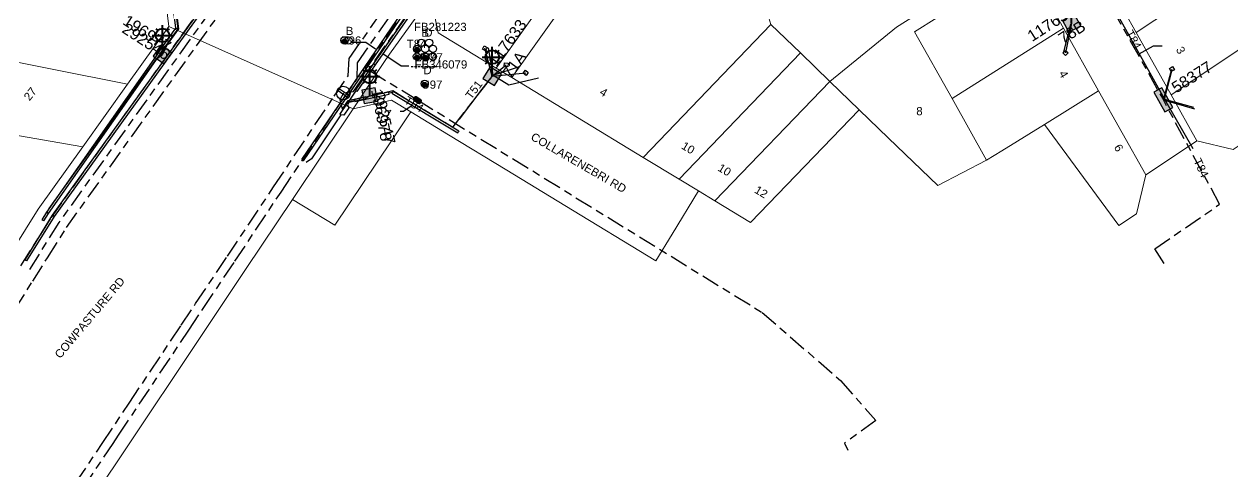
# Model space of a CAD drawing. Header units: metres. Extents: x 300929 to 302247, y 6244220 to 6246836.
# Drawn here: x 301251.3 to 301517.4, y 6244408.5 to 6244507.1 of the extents above; entities that cross this region are included whole.
import ezdxf
from ezdxf.enums import TextEntityAlignment as Align

# ---------------------------------------------------------------- set-up
doc = ezdxf.new("R2010")
doc.units = ezdxf.units.M
doc.linetypes.add('Cable Exist UG', pattern=[8.2, 4, -1.2, 1.8, -1.2])
doc.linetypes.add('DASHED', pattern=[0.75, 0.5, -0.25])
doc.layers.get('0').update_dxf_attribs({"color": 6})
for name, color, linetype in [('_User Miscellaneous1', 7, 'Continuous'), ('Duct_SP_EXT', 7, 'Continuous'), ('Equip_HV_EXT', 7, 'Continuous'), ('Equip_LV_EXT', 7, 'Continuous'), ('Equip_SP_SL_EXT', 7, 'Continuous'), ('Mains_HV_EXT', 7, 'Continuous'), ('Mains_LV_EXT', 7, 'Continuous'), ('Services_SP_EXT', 7, 'Continuous'), ('SupportsUG_SP_LV_EXT', 7, 'Continuous'), ('SupportsUG_SP_LV_SL_EXT', 7, 'Continuous')]:
    doc.layers.add(name, color=color, linetype=linetype)
doc.layers.add('Cadastre Land Parcels_SP_EXT', color=9, linetype='Continuous', lineweight=5)
doc.layers.add('Cadastre Roads_SP_EXT', color=9, linetype='Continuous', lineweight=5)
doc.layers.add('UNKNOWN_FEATURES', color=1, linetype='DASHED', plot=False)
doc.styles.add('COLUMN_LABEL', font='arial.ttf')
doc.styles.add('iecARIAL', font='arial.ttf', dxfattribs={"height": 2})
doc.styles.add('POLE_LABEL', font='arial.ttf')
doc.styles.get("Standard").update_dxf_attribs({"font": 'arial.ttf'})

# ---------------------------------------------------------------- blocks, each defined once
blk = doc.blocks.new('COLUMN_EXT')
blk.add_hatch(color=256).paths.add_polyline_path([(-1.49, 1.48), (-1.49, -1.49), (1.48, -1.49), (1.48, 1.48)])
blk.add_lwpolyline([(-1.49, -1.49), (1.48, -1.49), (1.48, 1.48), (-1.49, 1.48)], close=True)
for tag, height, style, flags, p in [('ASSET_NUM', 2.5, 'COLUMN_LABEL', 8, (2, 2)), ('STRUCTURE_PLANT_NUMBER', 0.2, 'POLE_LABEL', 9, (1.81, 0.03)), ('STREET_CODE', 0.2, 'COLUMN_LABEL', 9, (1.81, -0.2))]:
    blk.add_attdef(tag, text='', height=height, dxfattribs=dict(style=style, flags=flags)).set_placement(p, align=Align.MIDDLE_LEFT)
at = {"flags": 1}
blk.add_attdef('Z', (1.81, -2.35), '', height=0.2, dxfattribs=at)
at = {"flags": 9}
for tag, p in [('COLUMN_TYPE', (1.81, -0.4)), ('OWNED_BY', (1.81, -0.6)), ('STATE', (1.81, -0.8)), ('USAGE', (1.81, -1)), ('STREETNAME', (1.81, -1.6)), ('SUBURB', (1.81, -1.8)), ('LEGEND', (1.81, -1.2)), ('LOCATION', (1.81, -1.4)), ('NOTES', (1.81, -2))]:
    blk.add_attdef(tag, text='', height=0.2, dxfattribs=at).set_placement(p, align=Align.MIDDLE_LEFT)
blk = doc.blocks.new('PILLAR_EXT')
blk.add_hatch(color=256).paths.add_polyline_path([(-2.475, 0.99), (-2.475, -0.99), (2.475, -0.99), (2.475, 0.99)])
blk.add_lwpolyline([(-2.475, -0.99), (2.475, -0.99), (2.475, 0.99), (-2.475, 0.99)], close=True)
at = {"style": 'iecARIAL', "flags": 8}
blk.add_attdef('ASSET_NUM', (1.5, 3.5), '', height=2.5, dxfattribs=at)
for tag, p, flags in [('OWNED_BY', (0, -0.2), 9), ('STATE', (0, -0.4), 9), ('SUPPORT_TYPE', (0, -0.6), 9), ('STREETNAME', (0, -1.8), 9), ('SUBURB', (0, -2), 1), ('USAGE', (0, -0.8), 9), ('LEGEND', (0, -1), 9), ('LOCATION', (0, -1.2), 9), ('NOTES', (0, -1.4), 9), ('PARENT', (0, -1.6), 9)]:
    blk.add_attdef(tag, p, '', height=0.2, dxfattribs=dict(flags=flags))
blk = doc.blocks.new('DUCT_EXT')
blk.add_circle((0, 0.8), 0.8)
at = {"flags": 1}
blk.add_attdef('Z', (0, 0), '', height=0.2, dxfattribs=at)
at = {"flags": 9}
for tag, p in [('DUCT_CODE', (0, 0)), ('XSECT_TYPE', (0, -0.2)), ('STATE', (0, -0.6)), ('FB_REFERENCE', (0, -0.4)), ('NOTES', (0, -0.8))]:
    blk.add_attdef(tag, text='', height=0.2, dxfattribs=at).set_placement(p, align=Align.MIDDLE_LEFT)
blk = doc.blocks.new('SL_LANTERN_EXT')
at = {"lineweight": 40}
for p, q in [((-1.46, 5.68), (-1.06, 5.28)), ((0, 1.97), (0, 6.47)), ((1.46, 5.68), (1.06, 5.28)), ((-2.25, 4.22), (2.25, 4.22)), ((-1.46, 2.76), (-1.06, 3.16)), ((0, 0), (0, 2.72)), ((1.46, 2.76), (1.06, 3.16))]:
    blk.add_line(p, q, dxfattribs=at)
blk.add_circle((0, 4.22), 1.5, dxfattribs=at)
at = {"style": 'iecARIAL', "flags": 8}
blk.add_attdef('ASSET_NUM', (1.5, 1.5), '', height=2.5, dxfattribs=at)
for tag, p, height, flags in [('OPERATING_VOLTAGE', (0.98, -1.65), 0.2, 9), ('ORIENTATION', (0.98, -1.85), 0.2, 9), ('OWNED_BY', (0.98, -2.05), 0.2, 9), ('STATE', (0.98, -2.25), 0.2, 9), ('CONSTRUCTED_VOLTAGE', (0.98, -0.65), 0.2, 9), ('CONTROL_TYPE', (0.98, -0.85), 0.2, 9), ('LANTERN_PURPOSE', (0.98, -1.05), 0.2, 9), ('LANTERN_TYPE', (0.98, -1.25), 0.2, 9), ('NO_PHASES', (0.98, -1.45), 0.2, 9), ('USAGE', (0.98, -2.45), 0.2, 9), ('CEXIST', (0.98, -2.65), 0.2, 9), ('CNEW', (0.98, -2.85), 0.2, 9), ('LNUMBER', (2.18, -3.25), 2.5, 8), ('CNUMBER', (0.98, -3.05), 0.2, 9), ('CREMOVE', (0.98, -3.25), 0.2, 9), ('CREPLACE', (0.98, -3.45), 0.2, 9), ('LKINGHEIGHT', (0.98, -3.65), 0.2, 9), ('LBRACKET', (0.98, -3.85), 0.2, 9), ('LBRACKETVOCAB', (0.98, -4.05), 0.2, 9), ('LCATEGORY', (0.98, -4.25), 0.2, 9), ('LCHARGE1', (0.98, -4.45), 0.2, 9), ('LCHARGE1PERCENT', (0.98, -4.65), 0.2, 9), ('LCHARGE2', (0.98, -4.85), 0.2, 9), ('LCHARGE2PERCENT', (0.98, -5.05), 0.2, 9), ('LCHARGE3', (0.98, -5.25), 0.2, 9), ('LCHARGE3PERCENT', (0.98, -5.45), 0.2, 9), ('LEXIST', (0.98, -5.65), 0.2, 9), ('LLAMP', (0.98, -5.85), 0.2, 9), ('LLAMPVOCAB', (0.98, -6.05), 0.2, 9), ('LMAST', (0.98, -6.25), 0.2, 9), ('LMASTVOCAB', (0.98, -6.45), 0.2, 9), ('LNEW', (0.98, -6.65), 0.2, 9), ('LANTNUMBER', (0.98, -6.85), 0.2, 9), ('LOUTREACH', (0.98, -7.25), 0.2, 9), ('LOUTREACHVOCAB', (0.98, -7.45), 0.2, 9), ('LRATECODE', (0.98, -7.65), 0.2, 9), ('LREMOVE', (0.98, -7.85), 0.2, 9), ('LREPLACE', (0.98, -8.05), 0.2, 9), ('STREETNAME', (0.98, -9.25), 0.2, 9), ('SUBURB', (0.98, -9.45), 0.2, 1), ('LTYPE', (0.98, -8.25), 0.2, 9), ('LTYPEVOCAB', (0.98, -8.45), 0.2, 9), ('LEGEND', (0.98, -8.65), 0.2, 9), ('LOCATION', (0.98, -8.85), 0.2, 9), ('NOTES', (0.98, -9.05), 0.2, 9)]:
    blk.add_attdef(tag, p, '', height=height, dxfattribs=dict(flags=flags))
blk = doc.blocks.new('CCP_EXT')
at = {"flags": 9}
blk.add_attdef('NOTES', text='', height=0.2, dxfattribs=at).set_placement((0, -2), align=Align.MIDDLE_LEFT)
blk.add_wipeout([(0, 0.57), (0.57, 0), (0, -0.57), (-0.57, 0)])
blk.add_lwpolyline([(-0.57, 0), (0, 0.57), (0.57, 0), (0, -0.57), (-0.57, 0)])
at = {"flags": 1}
blk.add_attdef('Z', (0, 0), '', height=0.2, dxfattribs=at)
at = {"flags": 9}
for tag, p in [('CCP_TYPE', (0, 0)), ('CONSTRUCTED_VOLTAGE', (0, -0.2)), ('OPERATING_VOLTAGE', (0, -0.6)), ('ORIENTATION', (0, -0.8)), ('OWNED_BY', (0, -1)), ('STATE', (0, -1.8)), ('NO_PHASES', (0, -0.4)), ('USAGE', (0, -1.2)), ('LEGEND', (0, -1.4)), ('LIFE_SUPPORT', (0, -1.6))]:
    blk.add_attdef(tag, text='', height=0.2, dxfattribs=at).set_placement(p, align=Align.MIDDLE_LEFT)
blk = doc.blocks.new('HV_STJ_EXT')
h = blk.add_hatch(color=256)
edge = h.paths.add_edge_path()
edge.add_ellipse((-0.59, 0.13), major_axis=(0.226, 0.226), ratio=1, start_angle=45, end_angle=135)
edge.add_line((-0.91, 0.13), (-0.91, -0.13))
edge.add_ellipse((-0.59, -0.13), major_axis=(0.226, 0.226), ratio=1, start_angle=135, end_angle=225)
edge.add_line((-0.59, -0.45), (0.59, -0.45))
edge.add_ellipse((0.59, -0.13), major_axis=(-0.226, 0.226), ratio=1, start_angle=135, end_angle=225)
edge.add_line((0.91, -0.13), (0.91, 0.13))
edge.add_ellipse((0.59, 0.13), major_axis=(-0.226, 0.226), ratio=1, start_angle=225, end_angle=315)
edge.add_line((0.59, 0.45), (-0.59, 0.45))
blk.add_lwpolyline([(-0.91, 0.13), (-0.91, -0.13, 0.414214), (-0.59, -0.45), (0.59, -0.45, 0.414214), (0.91, -0.13), (0.91, 0.13, 0.414214), (0.59, 0.45), (-0.59, 0.45, 0.414214)], format="xyb", close=True)
for tag, flags, p in [('ORIENTATION', 9, (1.5, 0)), ('Z', 1, (1.5, -0.8)), ('USAGE', 9, (1.5, -0.2)), ('LEGEND', 9, (1.5, -0.4)), ('NOTES', 9, (1.5, -0.6))]:
    blk.add_attdef(tag, text='', height=0.2, dxfattribs=dict(flags=flags)).set_placement(p, align=Align.MIDDLE_LEFT)
blk = doc.blocks.new('LV_UG_LINKS_CLOSED_EXT')
blk.add_wipeout([(-1.06, 1.06), (-1.18, 0.92), (-1.29, 0.76), (-1.37, 0.59), (-1.43, 0.42), (-1.48, 0.23), (-1.49, 0.05), (-1.49, -0.14), (-1.46, -0.33), (-1.41, -0.51), (-1.33, -0.68), (-1.24, -0.84), (-1.12, -0.99), (-0.99, -1.12), (-0.84, -1.24), (-0.68, -1.33), (-0.51, -1.41), (-0.33, -1.46), (-0.14, -1.49), (0.05, -1.49), (0.23, -1.48), (0.42, -1.43), (0.59, -1.37), (0.76, -1.29), (0.92, -1.18), (1.06, -1.06), (1.18, -0.92), (1.29, -0.76), (1.37, -0.59), (1.43, -0.42), (1.48, -0.23), (1.49, -0.05), (1.49, 0.14), (1.46, 0.33), (1.41, 0.51), (1.33, 0.68), (1.24, 0.84), (1.12, 0.99), (0.99, 1.12), (0.84, 1.24), (0.68, 1.33), (0.51, 1.41), (0.33, 1.46), (0.14, 1.49), (-0.05, 1.49), (-0.23, 1.48), (-0.42, 1.43), (-0.59, 1.37), (-0.76, 1.29), (-0.92, 1.18)])
for p, q in [((-0.25, -1.48), (-0.25, 1.48)), ((0.25, -1.48), (0.25, 1.48))]:
    blk.add_line(p, q)
blk.add_circle((0, 0), 1.5)
at = {"flags": 9}
for tag, p in [('ACTUAL_STATUS', (0, 0)), ('CONSTRUCTED_VOLTAGE', (0, -0.2)), ('OPERATING_VOLTAGE', (0, -0.6)), ('ORIENTATION', (0, -0.8)), ('STATE', (0, -1)), ('SWITCH_TYPE', (0, -1.2)), ('NO_PHASES', (0, -0.4)), ('USAGE', (0, -1.4)), ('NOTES', (0, -1.6))]:
    blk.add_attdef(tag, text='', height=0.2, dxfattribs=at).set_placement(p, align=Align.MIDDLE_LEFT)
at = {"flags": 1}
blk.add_attdef('Z', (0, 0), '', height=0.2, dxfattribs=at)
blk = doc.blocks.new('CABLE_LARGE_EXT')
h = blk.add_hatch(color=256)
edge = h.paths.add_edge_path()
edge.add_arc((0, 0.55), 0.55, 0, 360)
blk.add_circle((0, 0.55), 0.55)
at = {"flags": 1}
blk.add_attdef('Z', (0, 0), '', height=0.2, dxfattribs=at)
at = {"flags": 9}
for tag, p in [('COND_CODE', (0, 0)), ('STATE', (0, -0.4)), ('XSECT_SIZE', (0, -0.6)), ('FB_REFERENCE', (0, -0.2)), ('NOTES', (0, -0.8))]:
    blk.add_attdef(tag, text='', height=0.2, dxfattribs=at).set_placement(p, align=Align.MIDDLE_LEFT)

msp = doc.modelspace()

# ---------------------------------------------------------------- linework, layer by layer
at = {"layer": '_User Miscellaneous1'}
for points in [[(301279.89, 6244518.64), (301281.79, 6244516.99), (301281.79, 6244516.99), (301284.2, 6244514.93), (301285.27, 6244506.06), (301282.78, 6244502.58), (301281.78, 6244500.39)], [(301256.37, 6244465.61), (301256.8, 6244466.52), (301256.8, 6244466.52), (301280.48, 6244499.45), (301281.78, 6244500.39)], [(301352.16, 6244492.75), (301354.55, 6244495.85)], [(301324.29, 6244492.34), (301322.68, 6244489.91)], [(301323.97, 6244490.23), (301322.68, 6244489.91)], [(301331.62, 6244491.93), (301332.51, 6244492.14)], [(301347.19, 6244486.14), (301352.16, 6244492.75)], [(301502.37, 6244490.55), (301508.62, 6244479.71)], [(301502.37, 6244490.55), (301508.76, 6244488.84)], [(301320.79, 6244487.18), (301322.68, 6244489.91)]]:
    msp.add_lwpolyline(points, dxfattribs=at)
at = {"layer": 'Cadastre Land Parcels_SP_EXT', "linetype": 'Continuous'}
for points in [[(301418.64, 6244540.38), (301388.95, 6244544.68), (301370.99, 6244555.58), (301370.02, 6244554.3), (301362.25, 6244543.35), (301381.88, 6244531.43), (301378.11, 6244526.11), (301376.45, 6244527.28), (301367.99, 6244515.35), (301355.27, 6244497.4), (301358.7, 6244495.32), (301377.81, 6244522.28), (301412.64, 6244517.23), (301418.64, 6244540.38)], [(301521.2, 6244521.91), (301516.06, 6244531.08), (301491.01, 6244514.4), (301496.15, 6244505.23), (301521.2, 6244521.91)], [(301367.99, 6244515.35), (301350.09, 6244526.22), (301340.83, 6244513.17), (301342.49, 6244505.16), (301355.27, 6244497.4), (301367.99, 6244515.35)], [(301470.43, 6244523.52), (301468.96, 6244526.14), (301444.42, 6244510.6), (301437.65, 6244522.69), (301414.84, 6244509.91), (301415.72, 6244506.99), (301422.2, 6244500.74), (301428.68, 6244494.49), (301443.39, 6244506.4), (301470.43, 6244523.52)], [(301415.72, 6244506.99), (301414.84, 6244509.91), (301412.64, 6244517.23), (301377.81, 6244522.28), (301358.7, 6244495.32), (301387.63, 6244477.76), (301415.72, 6244506.99)], [(301463.19, 6244477.11), (301455.59, 6244490.68), (301447.36, 6244505.36), (301471.9, 6244520.9), (301470.43, 6244523.52), (301443.39, 6244506.4), (301428.68, 6244494.49), (301435.17, 6244488.24), (301441.64, 6244482), (301452.44, 6244471.59), (301463.19, 6244477.11)], [(301480.12, 6244506.22), (301471.9, 6244520.9), (301447.36, 6244505.36), (301455.59, 6244490.68), (301480.12, 6244506.22)], [(301528.88, 6244508.2), (301521.2, 6244521.91), (301496.15, 6244505.23), (301503.83, 6244491.52), (301528.88, 6244508.2)], [(301283.19, 6244506.59), (301282.31, 6244513.91), (301276.44, 6244518.94), (301241.59, 6244508.45), (301240.45, 6244500.53), (301274.09, 6244493.86), (301283.19, 6244506.59)], [(301422.2, 6244500.74), (301415.72, 6244506.99), (301387.63, 6244477.76), (301395.53, 6244472.96), (301422.2, 6244500.74)], [(301466.53, 6244479.17), (301475.96, 6244485.01), (301487.87, 6244492.39), (301480.12, 6244506.22), (301455.59, 6244490.68), (301463.19, 6244477.11), (301466.53, 6244479.17)], [(301537.49, 6244492.84), (301528.88, 6244508.2), (301503.83, 6244491.52), (301509.5, 6244481.41), (301517.45, 6244479.49), (301537.49, 6244492.84)], [(301274.09, 6244493.86), (301240.45, 6244500.53), (301231.2, 6244485.79), (301264.26, 6244480.11), (301274.09, 6244493.86)], [(301428.68, 6244494.49), (301422.2, 6244500.74), (301395.53, 6244472.96), (301399.76, 6244470.39), (301403.39, 6244468.18), (301428.68, 6244494.49)], [(301435.17, 6244488.24), (301428.68, 6244494.49), (301403.39, 6244468.18), (301411.26, 6244463.4), (301435.17, 6244488.24)], [(301332.2, 6244481.42), (301336.44, 6244487.77), (301332.21, 6244490.34), (301323.74, 6244488.47), (301310.38, 6244468.49), (301319.72, 6244462.82), (301332.2, 6244481.42)], [(301496.18, 6244465.33), (301498.24, 6244473.89), (301487.87, 6244492.39), (301475.96, 6244485.01), (301492.3, 6244462.74), (301496.18, 6244465.33)]]:
    msp.add_lwpolyline(points, close=True, dxfattribs=at)
at = {"layer": 'Cadastre Roads_SP_EXT', "linetype": 'Continuous'}
msp.add_lwpolyline([(301262.25, 6244396.49), (301273.38, 6244413.14), (301290.07, 6244438.11), (301300.23, 6244453.3), (301310.38, 6244468.49), (301323.74, 6244488.47), (301283.19, 6244506.59), (301274.09, 6244493.86), (301264.26, 6244480.11), (301254.42, 6244466.37), (301245.62, 6244452.37), (301236.73, 6244438.24), (301227.43, 6244423.42), (301218.13, 6244408.61), (301210.52, 6244396.47)], dxfattribs=at)
at = {"layer": 'Duct_SP_EXT'}
for p, q in [((301283.54, 6244501.04), (301309.44, 6244537.16)), ((301283.93, 6244500.76), (301309.83, 6244536.89)), ((301284.71, 6244506.2), (301283.69, 6244514.65)), ((301285.21, 6244506.08), (301284.14, 6244514.9)), ((301339.46, 6244514.59), (301328.23, 6244498.43)), ((301339.86, 6244514.32), (301328.63, 6244498.15)), ((301280.88, 6244500.84), (301284.71, 6244506.2)), ((301284.71, 6244506.2), (301284.96, 6244506.14)), ((301285.21, 6244506.08), (301284.96, 6244506.14)), ((301281.27, 6244500.56), (301285.21, 6244506.08)), ((301280.88, 6244500.84), (301256.23, 6244465.66)), ((301257.59, 6244465), (301283.54, 6244501.04)), ((301280.88, 6244500.84), (301281.07, 6244500.7)), ((301280.88, 6244500.84), (301281.07, 6244500.7)), ((301283.54, 6244501.04), (301283.74, 6244500.9)), ((301283.93, 6244500.76), (301283.74, 6244500.9)), ((301281.27, 6244500.56), (301256.63, 6244465.39)), ((301257.99, 6244464.73), (301283.93, 6244500.76)), ((301281.27, 6244500.56), (301281.07, 6244500.7)), ((301281.27, 6244500.56), (301281.07, 6244500.7)), ((301328.23, 6244498.43), (301328.23, 6244498.43)), ((301328.23, 6244498.43), (301328.43, 6244498.29)), ((301328.23, 6244498.43), (301328.43, 6244498.29)), ((301328.63, 6244498.15), (301328.43, 6244498.29)), ((301328.63, 6244498.15), (301328.43, 6244498.29)), ((301328.63, 6244498.15), (301328.63, 6244498.15)), ((301331.57, 6244492.16), (301331.62, 6244491.93)), ((301331.67, 6244491.69), (301331.62, 6244491.93)), ((301332.3, 6244491.91), (301332.42, 6244492.12)), ((301332.3, 6244491.91), (301346.77, 6244483.14)), ((301332.55, 6244492.32), (301332.42, 6244492.12)), ((301332.55, 6244492.32), (301347.02, 6244483.56)), ((301346.77, 6244483.14), (301346.89, 6244483.35)), ((301347.02, 6244483.56), (301346.89, 6244483.35)), ((301312.44, 6244477.26), (301312.64, 6244477.13)), ((301312.84, 6244476.99), (301312.64, 6244477.13)), ((301251.52, 6244455.2), (301257.59, 6244465)), ((301251.93, 6244454.95), (301257.99, 6244464.73)), ((301256.23, 6244465.66), (301255.21, 6244464.04)), ((301255.21, 6244464.04), (301255.41, 6244463.91)), ((301255.61, 6244463.78), (301255.41, 6244463.91)), ((301256.63, 6244465.39), (301255.61, 6244463.78)), ((301256.23, 6244465.66), (301256.43, 6244465.53)), ((301256.63, 6244465.39), (301256.43, 6244465.53)), ((301257.59, 6244465), (301257.79, 6244464.86)), ((301257.99, 6244464.73), (301257.79, 6244464.86)), ((301251.52, 6244455.2), (301251.73, 6244455.07)), ((301251.93, 6244454.95), (301251.73, 6244455.07))]:
    msp.add_line(p, q, dxfattribs=at)
for points in [[(301323.43, 6244503.13), (301326.52, 6244503.12), (301328.66, 6244501.68)], [(301336.04, 6244497.85), (301334.34, 6244497.82), (301330.29, 6244500.58)], [(301334.11, 6244487.9), (301334.85, 6244487.9), (301336.75, 6244489.22)], [(301334.11, 6244487.9), (301334.85, 6244487.9), (301336.75, 6244489.22)]]:
    msp.add_lwpolyline(points, dxfattribs=at)
at = {"layer": 'Duct_SP_EXT', "linetype": 'Continuous'}
msp.add_lwpolyline([(301501.83, 6244502.26), (301499.84, 6244502.23), (301496.74, 6244500.46)], dxfattribs=at)
at = {"layer": 'Mains_HV_EXT', "linetype": 'Cable Exist UG'}
msp.add_lwpolyline([(301337.91, 6244490.4), (301413.78, 6244443.63), (301431.03, 6244428.67), (301438.81, 6244419.81), (301431.92, 6244414.84), (301432.67, 6244413.28)], dxfattribs=at)
at = {"layer": 'Mains_LV_EXT', "linetype": 'Cable Exist UG'}
for points in [[(301345.76, 6244484.46), (301354.37, 6244495.6)], [(301502.26, 6244454.4), (301500.23, 6244457.61), (301514.51, 6244467.44), (301502.11, 6244490.4)]]:
    msp.add_lwpolyline(points, dxfattribs=at)
at = {"layer": 'Services_SP_EXT'}
msp.add_lwpolyline([(301502.11, 6244490.4), (301508.99, 6244488.45)], dxfattribs=at)
at = {"layer": 'UNKNOWN_FEATURES'}
msp.add_lwpolyline([(301336.5, 6244497.79), (301342.33, 6244497.77)], dxfattribs=at)

# ---------------------------------------------------------------- block references
at = {"layer": 'Duct_SP_EXT'}
for name, p in [('DUCT_EXT', (301321.85, 6244502.71)), ('CABLE_LARGE_EXT', (301321.85, 6244502.71)), ('DUCT_EXT', (301322.71, 6244502.7)), ('DUCT_EXT', (301338.76, 6244502.19)), ('DUCT_EXT', (301340.48, 6244502.19)), ('DUCT_EXT', (301337.82, 6244500.81)), ('CABLE_LARGE_EXT', (301337.81, 6244500.84)), ('DUCT_EXT', (301339.6, 6244500.83)), ('DUCT_EXT', (301341.31, 6244500.83)), ('DUCT_EXT', (301337.79, 6244499.14)), ('CABLE_LARGE_EXT', (301337.81, 6244499.19)), ('DUCT_EXT', (301339.57, 6244499.17)), ('CABLE_LARGE_EXT', (301339.57, 6244499.17)), ('DUCT_EXT', (301341.3, 6244499.16)), ('DUCT_EXT', (301339.5, 6244493.16)), ('CABLE_LARGE_EXT', (301339.5, 6244493.16))]:
    msp.add_blockref(name, p, dxfattribs=at)
at = {"layer": 'Equip_HV_EXT', "rotation": 329.1483621903965}
msp.add_blockref('HV_STJ_EXT', (301337.89, 6244490.36), dxfattribs=at)
at = {"layer": 'Equip_SP_SL_EXT'}
ref = msp.add_blockref('SL_LANTERN_EXT', (301481.91, 6244507.29), dxfattribs=at)
ref.add_attrib('ASSET_NUM', '117638', dxfattribs={"layer": '0', "height": 2.5, "rotation": 32.7883, "style": 'iecARIAL'}).set_placement((301483.41, 6244508.79), align=Align.BOTTOM_RIGHT)
ref = msp.add_blockref('SL_LANTERN_EXT', (301281.78, 6244500.39), dxfattribs=at)
ref.add_attrib('ASSET_NUM', '196977', dxfattribs={"layer": '0', "height": 2.5, "rotation": 326.9598, "style": 'iecARIAL'}).set_placement((301283.28, 6244501.89), align=Align.MIDDLE_RIGHT)
ref = msp.add_blockref('SL_LANTERN_EXT', (301354.37, 6244495.6), dxfattribs=at)
ref.add_attrib('ASSET_NUM', '117633', dxfattribs={"layer": '0', "height": 2.5, "rotation": 54.0264, "style": 'iecARIAL'}).set_placement((301355.87, 6244497.1), align=Align.BOTTOM_LEFT)
ref = msp.add_blockref('SL_LANTERN_EXT', (301327.4, 6244491.33), dxfattribs=at)
ref.add_attrib('ASSET_NUM', '196978', dxfattribs={"layer": '0', "height": 2.5, "rotation": 280.9179, "style": 'iecARIAL'}).set_placement((301328.9, 6244492.83), align=Align.MIDDLE_LEFT)
at = {"layer": 'SupportsUG_SP_LV_EXT'}
ref = msp.add_blockref('PILLAR_EXT', (301502.11, 6244490.4), dxfattribs=dict(at, rotation=118.8539779700006))
ref.add_attrib('ASSET_NUM', '58377', dxfattribs={"layer": '0', "height": 2.5, "rotation": 32.2038, "style": 'iecARIAL'}).set_placement((301503.61, 6244493.9), align=Align.TOP_LEFT)
at = {"layer": 'SupportsUG_SP_LV_SL_EXT'}
ref = msp.add_blockref('COLUMN_EXT', (301481.91, 6244507.29), dxfattribs=dict(at, rotation=298.5824895146482))
ref.add_attrib('ASSET_NUM', '78B', dxfattribs={"layer": '0', "height": 2.5, "rotation": 32.7883, "style": 'COLUMN_LABEL'}).set_placement((301483.91, 6244508.04), align=Align.TOP_RIGHT)
ref = msp.add_blockref('COLUMN_EXT', (301281.78, 6244500.39), dxfattribs=dict(at, rotation=325.3266210339627))
ref.add_attrib('ASSET_NUM', '292546', dxfattribs={"layer": '0', "height": 2.5, "rotation": 326.9198, "style": 'COLUMN_LABEL'}).set_placement((301283.78, 6244501.14), align=Align.TOP_RIGHT)
ref = msp.add_blockref('COLUMN_EXT', (301354.37, 6244495.6), dxfattribs=dict(at, rotation=147.6535650578788))
ref.add_attrib('ASSET_NUM', '71A', dxfattribs={"layer": '0', "height": 2.5, "rotation": 54.0264, "style": 'COLUMN_LABEL'}).set_placement((301356.37, 6244496.35), align=Align.TOP_LEFT)
ref = msp.add_blockref('COLUMN_EXT', (301327.4, 6244491.33), dxfattribs=dict(at, rotation=9.424810837766755))
ref.add_attrib('ASSET_NUM', '292547', dxfattribs={"layer": '0', "height": 2.5, "rotation": 282.4029, "style": 'COLUMN_LABEL'}).set_placement((301329.4, 6244492.08), align=Align.MIDDLE_LEFT)

# ---------------------------------------------------------------- texts
at = {"layer": 'Cadastre Land Parcels_SP_EXT'}
for s, rotation, p in [('3', 299.3669, (301504.82, 6244501.5)), ('4', 299.3667, (301479.04, 6244496.22)), ('27', 51.7462, (301252.5, 6244490.07)), ('4', 328.933, (301377.84, 6244491.67)), ('1', 329.6272, (301330.52, 6244487)), ('10', 328.9334, (301395.85, 6244479.8)), ('6', 300.2586, (301491.16, 6244479.99)), ('10', 328.932, (301403.86, 6244474.95)), ('12', 328.9326, (301411.92, 6244470.1))]:
    msp.add_text(s, height=1.8, rotation=rotation, dxfattribs=at).set_placement(p)
msp.add_text('8', height=1.8, dxfattribs=at).set_placement((301447.72, 6244487.03))
at = {"layer": 'Cadastre Roads_SP_EXT'}
for s, rotation, p in [('COLLARENEBRI RD', 329.8954, (301362.68, 6244481.76)), ('COWPASTURE RD', 49.9937, (301259.26, 6244433.34))]:
    msp.add_text(s, height=1.8, rotation=rotation, dxfattribs=at).set_placement(p)
at = {"layer": 'Duct_SP_EXT'}
for s, p in [('B', (301322.13, 6244504.69)), ('FB281223', (301337.14, 6244505.58)), ('D', (301339.41, 6244504.31)), ('T96', (301321.21, 6244502.58)), ('T84', (301335.56, 6244501.86)), ('B', (301338.75, 6244504.3)), ('U97', (301337.27, 6244498.89)), ('FB346079', (301337.27, 6244497.31)), ('U97', (301338.87, 6244498.88)), ('D', (301339.21, 6244496.05)), ('U97', (301338.79, 6244492.87))]:
    msp.add_text(s, height=1.8, dxfattribs=at).set_placement(p)
at = {"layer": 'Mains_LV_EXT'}
for s, rotation, p in [('T84', 298.9267, (301493.73, 6244505.15)), ('T51', 52.8578, (301349.74, 6244490.38)), ('T84', 328.9304, (301334.84, 6244489.79)), ('T84', 295.178, (301508.7, 6244477.01))]:
    msp.add_text(s, height=1.8, rotation=rotation, dxfattribs=at).set_placement(p)

# ---------------------------------------------------------------- next in the draw order: block references
at = {"layer": 'Services_SP_EXT'}
for p, rotation in [((301352.74, 6244501.76), 106.417974454844), ((301357.44, 6244498.1), 41.08953172135912), ((301361.75, 6244496.37), 6.587350078293796), ((301504, 6244497.18), 73.98076522555614)]:
    msp.add_blockref('CCP_EXT', p, dxfattribs=dict(at, rotation=rotation))
msp.add_blockref('CCP_EXT', (301480.57, 6244500.74), dxfattribs=at)

# ---------------------------------------------------------------- next in the draw order: linework, layer by layer
at = {"layer": '_User Miscellaneous1'}
for points in [[(301489.86, 6244513.02), (301502.37, 6244490.55)], [(301481.65, 6244507.15), (301480.08, 6244500.62)], [(301354.55, 6244495.85), (301353.54, 6244501.87)], [(301354.55, 6244495.85), (301360.36, 6244497.78)], [(301354.55, 6244495.85), (301358.01, 6244493.73), (301364.52, 6244495.25)], [(301502.37, 6244490.55), (301504.06, 6244497.07)]]:
    msp.add_lwpolyline(points, dxfattribs=at)
at = {"layer": 'Cadastre Roads_SP_EXT', "linetype": 'Continuous'}
msp.add_lwpolyline([(301471.9, 6244520.9), (301480.12, 6244506.22), (301487.87, 6244492.39), (301498.24, 6244473.89), (301503.47, 6244477.38), (301503.47, 6244477.38), (301509.5, 6244481.41), (301503.83, 6244491.52), (301496.15, 6244505.23), (301491.01, 6244514.4)], dxfattribs=at)
msp.add_lwpolyline([(301358.7, 6244495.32), (301355.27, 6244497.4), (301342.49, 6244505.16), (301340.83, 6244513.17), (301331.77, 6244500.48), (301330.48, 6244498.67), (301323.74, 6244488.47), (301332.21, 6244490.34), (301336.44, 6244487.77), (301344.72, 6244482.75), (301357.55, 6244474.96), (301370.38, 6244467.17), (301390.4, 6244455.01), (301393.97, 6244460.87), (301399.76, 6244470.39), (301395.53, 6244472.96), (301387.63, 6244477.76), (301358.7, 6244495.32)], close=True, dxfattribs=at)
at = {"layer": 'Mains_HV_EXT', "linetype": 'Cable Exist UG'}
msp.add_lwpolyline([(301337.89, 6244490.36), (301326.33, 6244497.42), (301338.35, 6244514.64), (301345.64, 6244524.95), (301350.9, 6244529.16)], dxfattribs=at)
at = {"layer": 'Mains_LV_EXT', "linetype": 'Cable Exist UG'}
msp.add_lwpolyline([(301486.79, 6244517.73), (301502.11, 6244490.4)], dxfattribs=at)
at = {"layer": 'Services_SP_EXT'}
for points in [[(301481.91, 6244507.29), (301480.57, 6244500.74)], [(301354.37, 6244495.6), (301352.74, 6244501.76)], [(301354.37, 6244495.6), (301357.44, 6244498.1)], [(301354.37, 6244495.6), (301361.75, 6244496.37)], [(301502.11, 6244490.4), (301504, 6244497.18)]]:
    msp.add_lwpolyline(points, dxfattribs=at)

# ---------------------------------------------------------------- next in the draw order: block references
at = {"layer": 'Equip_LV_EXT', "rotation": 56.29171858729449}
msp.add_blockref('LV_UG_LINKS_CLOSED_EXT', (301321.59, 6244491.91), dxfattribs=at)

# ---------------------------------------------------------------- next in the draw order: linework, layer by layer
at = {"layer": '_User Miscellaneous1'}
msp.add_lwpolyline([(301327.5, 6244491.36), (301326.29, 6244490.57), (301326.29, 6244490.57), (301322.8, 6244489.8), (301322.49, 6244489.32), (301322.83, 6244488.69), (301321.73, 6244487.06), (301321.05, 6244487.15), (301314.55, 6244477.43), (301313.38, 6244476.65)], dxfattribs=at)
at = {"layer": 'Duct_SP_EXT'}
for p, q in [((301312.44, 6244477.26), (301338.42, 6244515.45)), ((301312.84, 6244476.99), (301338.82, 6244515.18)), ((301328.23, 6244498.43), (301324.18, 6244492.51)), ((301328.63, 6244498.15), (301324.58, 6244492.24)), ((301323.99, 6244490.49), (301331.57, 6244492.16)), ((301323.99, 6244490.49), (301324.04, 6244490.26)), ((301324.1, 6244490.03), (301324.04, 6244490.26)), ((301324.1, 6244490.03), (301331.67, 6244491.69)), ((301324.18, 6244492.51), (301324.38, 6244492.37)), ((301324.58, 6244492.24), (301324.38, 6244492.37))]:
    msp.add_line(p, q, dxfattribs=at)
at = {"layer": 'Mains_HV_EXT', "linetype": 'Cable Exist UG'}
for points in [[(301250.59, 6244453.88), (301257.31, 6244464.53), (301291.01, 6244511.58), (301291.01, 6244511.58), (301302.26, 6244527.3), (301325.87, 6244558.35), (301325.87, 6244558.35), (301331.01, 6244566.08)], [(301332.99, 6244565.47), (301327.5, 6244557.19), (301303.87, 6244526.11), (301292.63, 6244510.41), (301258.97, 6244463.41), (301252.32, 6244452.85)], [(301181.55, 6244319.63), (301185.14, 6244326.83), (301185.14, 6244326.83), (301184.31, 6244329.65), (301216.81, 6244392.77), (301242.96, 6244434.25), (301244.86, 6244437.27), (301253.21, 6244450.51), (301256.45, 6244455.67), (301256.45, 6244455.67), (301260.63, 6244462.3), (301294.26, 6244509.25), (301305.48, 6244524.92), (301329.13, 6244556.03), (301333.02, 6244561.9)], [(301259.75, 6244398.14), (301270.89, 6244414.78), (301272.11, 6244416.59), (301272.11, 6244416.59), (301287.58, 6244439.74), (301290.74, 6244444.48), (301290.74, 6244444.48), (301297.74, 6244454.92), (301307.87, 6244470.13), (301321.23, 6244490.11), (301324.66, 6244495.05), (301324.68, 6244498.56), (301324.68, 6244498.56), (301344.73, 6244527.23), (301349.09, 6244529.45), (301350.9, 6244529.16)], [(301258.09, 6244399.24), (301268.52, 6244414.81), (301274.46, 6244423.68), (301274.46, 6244423.68), (301285.92, 6244440.85), (301289.08, 6244445.59), (301296.07, 6244456.01), (301306.24, 6244471.24), (301319.58, 6244491.23), (301322.66, 6244495.67), (301322.89, 6244499.51), (301322.89, 6244499.51), (301335.19, 6244517.1), (301336.05, 6244518.3)]]:
    msp.add_lwpolyline(points, dxfattribs=at)
at = {"layer": 'Mains_LV_EXT', "linetype": 'Cable Exist UG'}
for points in [[(301321.44, 6244488.4), (301320.89, 6244490.46), (301321.68, 6244491.94), (301323.85, 6244492.26), (301342.8, 6244519.45), (301342.47, 6244520.9), (301344.07, 6244523.19), (301345.46, 6244523.4), (301355.05, 6244536.94)], [(301321.38, 6244488.37), (301322.65, 6244490.3), (301332.46, 6244492.44), (301345.67, 6244484.44)]]:
    msp.add_lwpolyline(points, dxfattribs=at)

doc.saveas('drawing.dxf')
